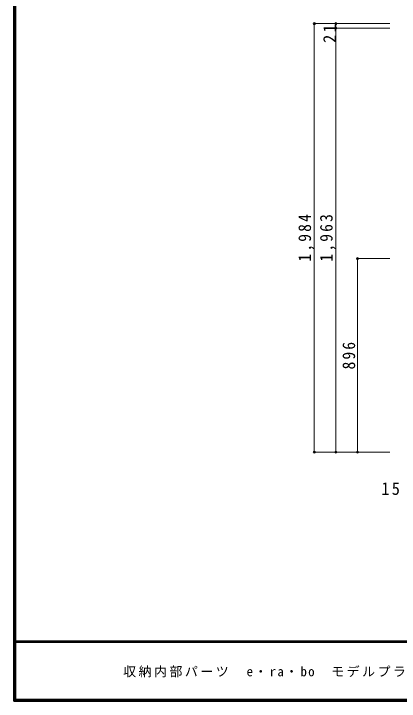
# Model space of a CAD drawing. Units: millimetres, scale not verified. Extents: x -3922 to 3878, y -2932 to 2722.
# Drawn here: x -3922 to -2137, y -2864 to 318 of the extents above; entities that cross this region are included whole.
import ezdxf

# ---------------------------------------------------------------- set-up
doc = ezdxf.new("R2010")
doc.units = ezdxf.units.MM
doc.header["$LTSCALE"] = 20
doc.header["$PDMODE"] = 32
doc.header["$PDSIZE"] = 10
doc.layers.add('0-B_寸法', color=7, linetype='Continuous', lineweight=9)
doc.layers.add('F-1_枠', color=6, linetype='Continuous', lineweight=40)
doc.layers.add('F-A_文字', color=7, linetype='Continuous')
doc.styles.add('ＭＳ ゴシック', font='')
doc.styles.get('ＭＳ ゴシック').set_extended_font_data('MS Gothic')

msp = doc.modelspace()

# ---------------------------------------------------------------- linework, layer by layer
at = {"layer": '0-B_寸法', "color": 4}
for p, q in [((-2530.67, 272.73), (-2180.67, 272.73)), ((-2530.67, 272.73), (-2530.67, -1711.27)), ((-2430.67, 272.73), (-2430.67, 251.73)), ((-2430.67, 251.73), (-2180.67, 251.73)), ((-2430.67, 251.73), (-2430.67, -1711.27)), ((-2330.67, -815.27), (-2180.67, -815.27)), ((-2330.67, -1711.27), (-2330.67, -815.27)), ((-2530.67, -1711.27), (-2180.67, -1711.27))]:
    msp.add_line(p, q, dxfattribs=at)
at = {"layer": '0-B_寸法'}
for p in [(-2530.67, 272.73), (-2430.67, 272.73), (-2430.67, 251.73), (-2330.67, -815.27), (-2530.67, -1711.27), (-2430.67, -1711.27), (-2330.67, -1711.27)]:
    msp.add_point(p, dxfattribs=at)
at = {"layer": 'F-1_枠'}
for p, q in [((-3922.03, 2722.29), (-3922.03, -2864.37)), ((-3918.7, 2722.29), (-3918.7, -2864.37)), ((-3915.36, 2722.29), (-3915.36, -2864.37)), ((3877.97, -2587.71), (-3922.03, -2587.71)), ((3877.97, -2591.04), (-3922.03, -2591.04)), ((3877.97, -2857.71), (-3922.03, -2857.71)), ((3877.97, -2861.04), (-3922.03, -2861.04)), ((3877.97, -2864.37), (-3922.03, -2864.37))]:
    msp.add_line(p, q, dxfattribs=at)

# ---------------------------------------------------------------- texts
at = {"layer": '0-B_寸法', "char_height": 58.65, "attachment_point": 7, "rotation": 90, "style": 'ＭＳ ゴシック'}
for s, insert in [('\\T1.27;\\W0.95;21', (-2430.67, 183.24)), ('\\T1.28;\\W0.9;1,984', (-2530.67, -829.27)), ('\\T1.28;\\W0.9;1,963', (-2430.67, -829.27)), ('\\T1.27;\\W0.9;896', (-2340.67, -1328.27))]:
    msp.add_mtext(s, dxfattribs=dict(at, insert=insert))
at = {"layer": '0-B_寸法', "insert": (-2220.19, -1909.84), "char_height": 58.65, "attachment_point": 7, "style": 'ＭＳ ゴシック'}
msp.add_mtext('\\T1.27;\\W0.95;15', dxfattribs=at)
at = {"layer": 'F-A_文字', "insert": (-3415.36, -2754.37), "char_height": 43.99, "attachment_point": 7, "style": 'ＭＳ ゴシック'}
msp.add_mtext('\\T1.19;収納内部パーツ\u3000e・ra・bo\u3000モデルプランＣＬ－３１１（奥行き450）', dxfattribs=at)

doc.saveas('drawing.dxf')
